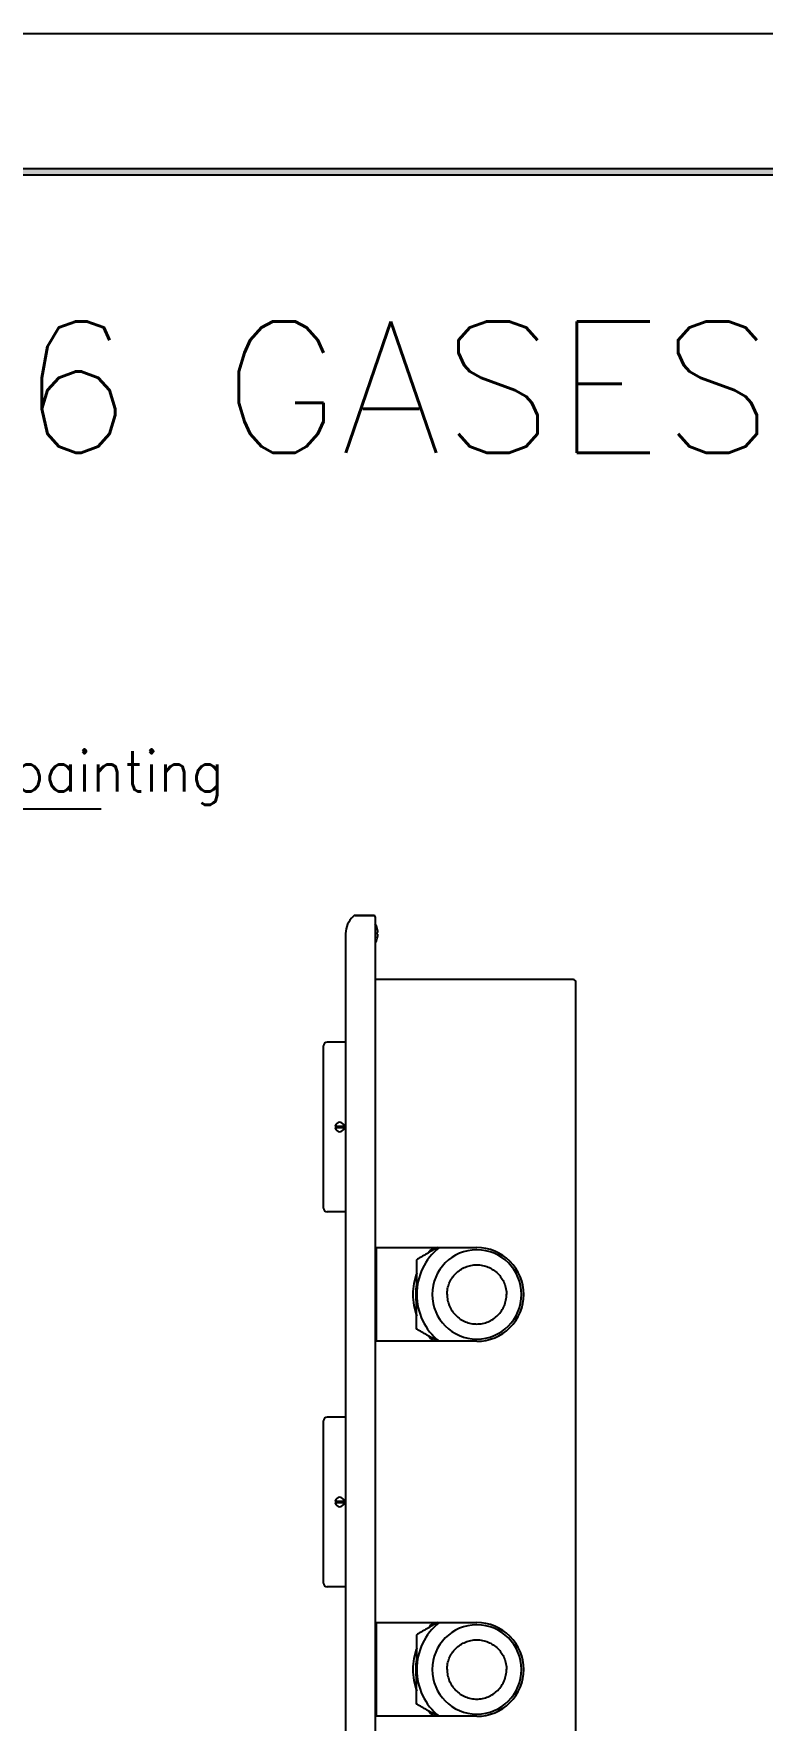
# Model space of a CAD drawing. Header units: millimetres. Extents: x 10903 to 284569, y 2319 to 62017.
# Drawn here: x 240059 to 241419, y 13578 to 16726 of the extents above; entities that cross this region are included whole.
import ezdxf

# ---------------------------------------------------------------- set-up
doc = ezdxf.new("R2010")
doc.units = ezdxf.units.MM
doc.layers.add('cps', color=7, linetype='Continuous')
doc.layers.add('FORM', color=7, linetype='Continuous')
doc.styles.get("Standard").update_dxf_attribs({"font": 'simple.shx', "bigfont": 'whgtxt.shx'})

msp = doc.modelspace()

# ---------------------------------------------------------------- hatches: boundary and pattern name
at = {"layer": 'FORM'}
h = msp.add_hatch(color=256, dxfattribs=at)
h.paths.add_polyline_path([(235876.9, 10175.8), (244984.6, 10175.8), (244984.6, 16461.8), (235876.9, 16461.8)], flags=16)
h.paths.add_polyline_path([(235865.5, 10164.4), (244996.1, 10164.4), (244996.1, 16473.2), (235865.5, 16473.2)])

# ---------------------------------------------------------------- linework, layer by layer
at = {"layer": 'cps', "color": 8}
msp.add_line((239135.2, 15279.1), (240185.4, 15279.1), dxfattribs=at)
at = {"layer": 'cps'}
for p, q in [((240658.5, 15080), (240694, 15080)), ((240694, 15080), (240658.5, 15080)), ((240658.5, 15080), (240694, 15080)), ((240696.5, 15077.5), (240696.5, 10371.2)), ((240696.5, 15077.5), (240696.5, 15077.5)), ((240699.6, 15057.7), (240699.6, 15057.7)), ((240701.7, 15047.8), (240699.6, 15047.8)), ((240641.5, 15046), (240641.5, 10402.7)), ((240641.5, 15046), (240641.5, 15046)), ((240699.6, 15044.7), (240701.7, 15044.7)), ((240699.6, 15034.8), (240699.6, 15034.7)), ((241066.3, 14960), (240696.5, 14960)), ((241071.3, 10468.7), (241071.3, 14955)), ((240600.2, 14685), (240600.2, 14836.3)), ((240641.5, 14843.5), (240607.3, 14843.5)), ((240600.2, 14533.6), (240600.2, 14685)), ((240621.8, 14686.7), (240638.9, 14686.7)), ((240638.9, 14683.2), (240621.8, 14683.2)), ((240641.5, 14526.5), (240607.3, 14526.5)), ((240696.5, 14460), (240822.3, 14460)), ((240696.5, 14460), (240886.5, 14460)), ((240699.3, 14285), (240699.3, 14460)), ((240822.3, 14285), (240696.5, 14285)), ((240886.3, 14285), (240696.5, 14285)), ((240600.2, 13985), (240600.2, 14136.3)), ((240641.5, 14143.5), (240607.3, 14143.5)), ((240600.2, 13833.6), (240600.2, 13985)), ((240621.8, 13986.7), (240638.9, 13986.7)), ((240638.9, 13983.2), (240621.8, 13983.2)), ((240641.5, 13826.5), (240607.3, 13826.5)), ((240696.5, 13760), (240822.3, 13760)), ((240696.5, 13760), (240886.5, 13760)), ((240699.3, 13585), (240699.3, 13760)), ((240822.3, 13585), (240696.5, 13585)), ((240886.3, 13585), (240696.5, 13585))]:
    msp.add_line(p, q, dxfattribs=at)
for centre, radius, start, end in [((240658.5, 15077.5), 2.5, 90, 153.6744), ((240658.5, 15077.5), 2.5, 90, 153.6744), ((240658.5, 15077.5), 2.5, 90, 153.6744), ((240694, 15077.5), 2.5, 0, 90), ((240694, 15077.5), 2.5, 0, 90), ((240694, 15077.5), 2.5, 0, 90), ((240684.4, 15046), 42.9, 132.0339, 180), ((240684.4, 15046), 42.9, 132.0339, 180), ((240684.4, 15046), 42.9, 132.0339, 180.0003), ((240654, 15079.7), 2.5, 312.0339, 333.6744), ((240654, 15079.7), 2.5, 312.0339, 333.6744), ((240654, 15079.7), 2.5, 312.0339, 333.6744), ((240690.8, 15057.8), 8, 28.1727, 44.9495), ((240669.3, 15046.2), 32.5, 20.7227, 28.1727), ((240669.3, 15046.2), 32.5, 2.75, 20.693), ((240690.8, 15034.7), 8, 315.0505, 331.8273), ((240669.3, 15046.2), 32.5, 331.8273, 339.2773), ((240669.3, 15046.2), 32.5, 339.307, 357.25), ((241066.3, 14955), 5, 0, 90), ((240607.3, 14836.3), 7.15, 90, 180), ((240630.4, 14685), 8.75, 11.537, 168.463), ((240630.4, 14685), 8.75, 191.537, 348.463), ((240630.4, 14685), 8, 167.3644, 192.6356), ((240630.4, 14685), 8, 347.3644, 12.6356), ((240607.3, 14533.6), 7.15, 180, 270), ((240886.3, 14372.5), 112.2, 128.78, 180), ((240886.3, 14372.5), 119.2, 132.7891, 139.7155), ((240886.3, 14372.5), 83.3, 0, 180), ((240886.3, 14372.5), 113.9, 129.8226, 129.8647), ((240886.3, 14372.5), 87.5, 359.9999, 90), ((240886.3, 14372.5), 119.2, 160.2845, 180), ((240886.3, 14372.5), 113.9, 170.1353, 180), ((240886.3, 14372.5), 119.2, 180, 199.7155), ((240886.3, 14372.5), 113.9, 180, 189.8647), ((240886.3, 14372.5), 112.2, 180, 231.22), ((240886.3, 14372.5), 83.3, 180, 0), ((240886.3, 14372.5), 87.5, 270, 0.0001), ((240886.3, 14372.5), 119.2, 220.2845, 227.2109), ((240886.3, 14372.5), 113.9, 230.1353, 230.1774), ((240607.3, 14136.3), 7.15, 90, 180), ((240630.4, 13985), 8.75, 11.537, 168.463), ((240630.4, 13985), 8.75, 191.537, 348.463), ((240630.4, 13985), 8, 167.3644, 192.6356), ((240630.4, 13985), 8, 347.3644, 12.6356), ((240607.3, 13833.6), 7.15, 180, 270), ((240886.3, 13672.5), 112.2, 128.78, 180), ((240886.3, 13672.5), 119.2, 132.7891, 139.7155), ((240886.3, 13672.5), 113.9, 129.8226, 129.8647), ((240886.3, 13672.5), 87.5, 359.9999, 90), ((240886.3, 13672.5), 83.3, 0, 180), ((240886.3, 13672.5), 119.2, 160.2845, 180), ((240886.3, 13672.5), 119.2, 180, 199.7155), ((240886.3, 13672.5), 113.9, 170.1353, 180), ((240886.3, 13672.5), 113.9, 180, 189.8647), ((240886.3, 13672.5), 112.2, 180, 231.22), ((240886.3, 13672.5), 83.3, 180, 0), ((240886.3, 13672.5), 87.5, 270, 0.0001), ((240886.3, 13672.5), 119.2, 220.2845, 227.2109), ((240886.3, 13672.5), 113.9, 230.1353, 230.1774)]:
    msp.add_arc(centre, radius, start, end, dxfattribs=at)
msp.add_ellipse((240678.7, 15046.2), major_axis=(0, 29.6), ratio=0.70683, start_param=4.659783, end_param=4.764995, dxfattribs=at)
for points, weights in [([(240813.3, 14460), (240794.9, 14449.4), (240774, 14437.3)], [1.02252736278, 1.03938784704, 1.01981541865]), ([(240774, 14437.3), (240774, 14402.6), (240774, 14372.5)], [1.01981541865, 1.04818815859, 1]), ([(240774, 14307.7), (240774, 14342.4), (240774, 14372.5)], [1.01981541865, 1.04818815859, 1]), ([(240813.3, 14285), (240794.9, 14295.6), (240774, 14307.7)], [1.02252736278, 1.03938784704, 1.01981541865]), ([(240813.3, 13760), (240794.9, 13749.4), (240774, 13737.3)], [1.02252736278, 1.03938784704, 1.01981541865]), ([(240774, 13737.3), (240774, 13702.6), (240774, 13672.5)], [1.01981541865, 1.04818815859, 1]), ([(240774, 13607.7), (240774, 13642.4), (240774, 13672.5)], [1.01981541865, 1.04818815859, 1]), ([(240813.3, 13585), (240794.9, 13595.6), (240774, 13607.7)], [1.02252736278, 1.03938784704, 1.01981541865])]:
    msp.add_rational_spline(points, weights, degree=2, dxfattribs=at)
for points, knots in [([(240830.8, 14372.2), (240830.8, 14375.6), (240831.1, 14379.4), (240832.6, 14386.7), (240833.7, 14390.3), (240836.3, 14396.6), (240838.1, 14400), (240842.2, 14406.2), (240844.6, 14409.1), (240849.5, 14413.9), (240852.4, 14416.3), (240858.6, 14420.5), (240861.9, 14422.2), (240868.2, 14424.8), (240871.8, 14425.9), (240879.1, 14427.4), (240882.8, 14427.7), (240886.3, 14427.7)], [16.012072, 16.012072, 16.012072, 16.012072, 16.679906, 16.679906, 17.34774, 17.34774, 18.014794, 18.014794, 18.681849, 18.681849, 19.34836, 19.34836, 20.014871, 20.014871, 20.68105, 20.68105, 21.347229, 21.347229, 21.347229, 21.347229]), ([(240886.3, 14427.7), (240889.7, 14427.7), (240893.4, 14427.4), (240900.7, 14425.9), (240904.3, 14424.8), (240910.6, 14422.2), (240913.9, 14420.5), (240920.1, 14416.3), (240923, 14413.9), (240927.9, 14409.1), (240930.3, 14406.2), (240934.4, 14400), (240936.2, 14396.6), (240938.8, 14390.3), (240939.9, 14386.7), (240941.4, 14379.4), (240941.7, 14375.6), (240941.7, 14372.2)], [0, 0, 0, 0, 0.666179, 0.666179, 1.332358, 1.332358, 1.998869, 1.998869, 2.66538, 2.66538, 3.332435, 3.332435, 3.99949, 3.99949, 4.667324, 4.667324, 5.335157, 5.335157, 5.335157, 5.335157]), ([(240830.8, 14372.8), (240830.8, 14369.3), (240831.1, 14365.6), (240832.6, 14358.3), (240833.7, 14354.7), (240836.3, 14348.3), (240838.1, 14345), (240842.2, 14338.8), (240844.6, 14335.9), (240849.5, 14331.1), (240852.4, 14328.7), (240858.6, 14324.5), (240861.9, 14322.8), (240868.2, 14320.2), (240871.8, 14319), (240879.1, 14317.6), (240882.8, 14317.2), (240886.3, 14317.2)], [16.012072, 16.012072, 16.012072, 16.012072, 16.679906, 16.679906, 17.34774, 17.34774, 18.014794, 18.014794, 18.681849, 18.681849, 19.34836, 19.34836, 20.014871, 20.014871, 20.68105, 20.68105, 21.347229, 21.347229, 21.347229, 21.347229]), ([(240886.3, 14317.2), (240889.7, 14317.2), (240893.4, 14317.6), (240900.7, 14319), (240904.3, 14320.2), (240910.6, 14322.8), (240913.9, 14324.5), (240920.1, 14328.7), (240923, 14331.1), (240927.9, 14335.9), (240930.3, 14338.8), (240934.4, 14345), (240936.2, 14348.3), (240938.8, 14354.7), (240939.9, 14358.3), (240941.4, 14365.6), (240941.7, 14369.3), (240941.7, 14372.8)], [0, 0, 0, 0, 0.666179, 0.666179, 1.332358, 1.332358, 1.998869, 1.998869, 2.66538, 2.66538, 3.332435, 3.332435, 3.99949, 3.99949, 4.667324, 4.667324, 5.335157, 5.335157, 5.335157, 5.335157]), ([(240830.8, 13672.2), (240830.8, 13675.6), (240831.1, 13679.4), (240832.6, 13686.7), (240833.7, 13690.3), (240836.3, 13696.6), (240838.1, 13700), (240842.2, 13706.2), (240844.6, 13709.1), (240849.5, 13713.9), (240852.4, 13716.3), (240858.6, 13720.5), (240861.9, 13722.2), (240868.2, 13724.8), (240871.8, 13725.9), (240879.1, 13727.4), (240882.8, 13727.7), (240886.3, 13727.7)], [16.012072, 16.012072, 16.012072, 16.012072, 16.679906, 16.679906, 17.34774, 17.34774, 18.014794, 18.014794, 18.681849, 18.681849, 19.34836, 19.34836, 20.014871, 20.014871, 20.68105, 20.68105, 21.347229, 21.347229, 21.347229, 21.347229]), ([(240886.3, 13727.7), (240889.7, 13727.7), (240893.4, 13727.4), (240900.7, 13725.9), (240904.3, 13724.8), (240910.6, 13722.2), (240913.9, 13720.5), (240920.1, 13716.3), (240923, 13713.9), (240927.9, 13709.1), (240930.3, 13706.2), (240934.4, 13700), (240936.2, 13696.6), (240938.8, 13690.3), (240939.9, 13686.7), (240941.4, 13679.4), (240941.7, 13675.6), (240941.7, 13672.2)], [0, 0, 0, 0, 0.666179, 0.666179, 1.332358, 1.332358, 1.998869, 1.998869, 2.66538, 2.66538, 3.332435, 3.332435, 3.99949, 3.99949, 4.667324, 4.667324, 5.335157, 5.335157, 5.335157, 5.335157]), ([(240830.8, 13672.8), (240830.8, 13669.3), (240831.1, 13665.6), (240832.6, 13658.3), (240833.7, 13654.7), (240836.3, 13648.3), (240838.1, 13645), (240842.2, 13638.8), (240844.6, 13635.9), (240849.5, 13631.1), (240852.4, 13628.7), (240858.6, 13624.5), (240861.9, 13622.8), (240868.2, 13620.2), (240871.8, 13619), (240879.1, 13617.6), (240882.8, 13617.2), (240886.3, 13617.2)], [16.012072, 16.012072, 16.012072, 16.012072, 16.679906, 16.679906, 17.34774, 17.34774, 18.014794, 18.014794, 18.681849, 18.681849, 19.34836, 19.34836, 20.014871, 20.014871, 20.68105, 20.68105, 21.347229, 21.347229, 21.347229, 21.347229]), ([(240886.3, 13617.2), (240889.7, 13617.2), (240893.4, 13617.6), (240900.7, 13619), (240904.3, 13620.2), (240910.6, 13622.8), (240913.9, 13624.5), (240920.1, 13628.7), (240923, 13631.1), (240927.9, 13635.9), (240930.3, 13638.8), (240934.4, 13645), (240936.2, 13648.3), (240938.8, 13654.7), (240939.9, 13658.3), (240941.4, 13665.6), (240941.7, 13669.3), (240941.7, 13672.8)], [0, 0, 0, 0, 0.666179, 0.666179, 1.332358, 1.332358, 1.998869, 1.998869, 2.66538, 2.66538, 3.332435, 3.332435, 3.99949, 3.99949, 4.667324, 4.667324, 5.335157, 5.335157, 5.335157, 5.335157])]:
    msp.add_open_spline(points, degree=3, knots=knots, dxfattribs=at)
at = {"layer": 'FORM', "color": 8}
msp.add_line((245248.5, 16725.6), (235613.1, 16725.6), dxfattribs=at)
at = {"layer": 'FORM'}
for p, q in [((244834.7, 16473.2), (235704.1, 16473.2)), ((244823.2, 16461.8), (235715.5, 16461.8))]:
    msp.add_line(p, q, dxfattribs=at)

# ---------------------------------------------------------------- texts
at = {"layer": 'cps', "color": 8}
msp.add_text('Steel 2.0t baked painting', height=75, dxfattribs=at).set_placement((239125.5, 15311.3))
at = {"layer": 'FORM', "ltscale": 2}
msp.add_text('SHUT-OFF VALVE FOR 6 GASES', height=245.143, dxfattribs=at).set_placement((236219, 15943.5))

doc.saveas('drawing.dxf')
